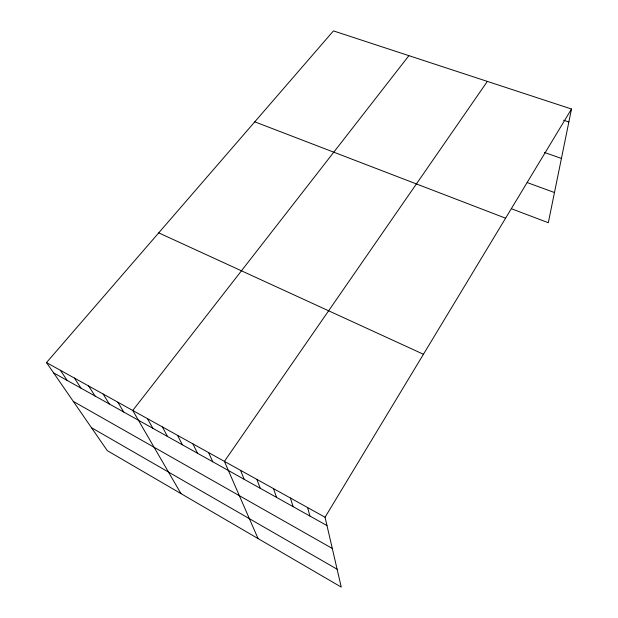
<?xml version="1.0" encoding="UTF-8"?>
<svg xmlns="http://www.w3.org/2000/svg" width="618" height="618" viewBox="0 0 618 618"><rect width="100%" height="100%" fill="white"/><g stroke="black" fill="none" stroke-linecap="round" stroke-linejoin="round"><path stroke-width="0.93" d="M571.503 109.015L325.06 517.251L341.252 587.1L107.308 450.646L46.497 362.581L333.45 30.9L571.503 109.015L548.313 222.727L511.967 208.946M487.355 81.406L224.411 461.368L258.038 538.564M408.907 55.659L132.746 410.468L180.974 493.612M563.539 120.216L568.861 121.993M544.388 152.461L561.43 158.424M527.169 182.549L554.47 192.53M254.778 121.831L505.601 218.193M158.718 232.862L423.446 354.269M46.497 362.581L325.06 517.251M53.588 372.855L326.992 525.578M73.295 401.391L332.291 548.452M91.456 427.687L337.111 569.217M60.34 370.267L67.215 380.464M74.392 378.069L81.043 388.189M88.652 385.987L95.064 396.022M103.129 394.021L109.301 403.971M117.829 402.187L123.747 412.044M147.455 418.633L152.862 428.305M162.379 426.922L167.517 436.493M177.536 435.335L182.395 444.805M192.916 443.878L197.497 453.241M208.544 452.554L212.824 461.8M240.526 470.313L244.187 479.321M256.895 479.406L260.24 488.29M273.535 488.637L276.532 497.39M290.429 498.023L293.086 506.636M307.602 507.556L309.904 516.03"/></g></svg>
